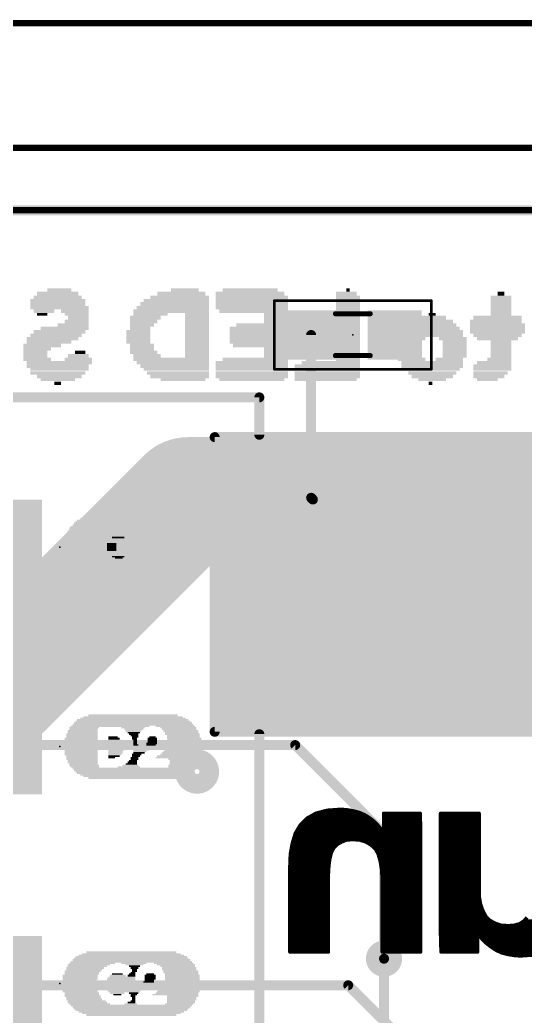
# Model space of a CAD drawing. Extents: x -23 to 84, y -8 to 75.
# Drawn here: x 14.17 to 24.46, y 52.17 to 72.45 of the extents above; entities that cross this region are included whole.
import ezdxf

# ---------------------------------------------------------------- set-up
doc = ezdxf.new("R2010")
doc.units = 0
for name, color, linetype in [('1', 12, 'CONTINUOUS'), ('16', 132, 'CONTINUOUS'), ('17', 110, 'CONTINUOUS'), ('18', 110, 'CONTINUOUS'), ('20', 53, 'CONTINUOUS'), ('21', 253, 'CONTINUOUS'), ('22', 253, 'CONTINUOUS'), ('23', 53, 'CONTINUOUS'), ('39', 12, 'CONTINUOUS'), ('47', 253, 'CONTINUOUS'), ('51', 253, 'CONTINUOUS')]:
    doc.layers.add(name, color=color, linetype=linetype)

# ---------------------------------------------------------------- blocks, each defined once
blk = doc.blocks.new('RECT')
blk.add_solid([(-0.5, -0.5), (0.5, -0.5), (-0.5, 0.5), (0.5, 0.5)])
blk = doc.blocks.new('ROUNDP')
at = {"const_width": 0.5}
blk.add_lwpolyline([(0, -0.25, 1), (0, 0.25, 1), (0, -0.25)], format="xyb", dxfattribs=at)
blk = doc.blocks.new('ROUNDV')
at = {"const_width": 0.5}
blk.add_lwpolyline([(0, -0.25, 1), (0, 0.25, 1), (0, -0.25)], format="xyb", dxfattribs=at)

msp = doc.modelspace()

# ---------------------------------------------------------------- linework, layer by layer
at = {"layer": '1', "const_width": 0.2032}
for points in [[(0, 68.58), (25.146, 68.58)], [(20.105, 66.04), (20.105, 62.725)], [(20.105, 62.725), (20.14, 62.69)], [(12.87, 57.69), (19.78, 57.69)], [(19.78, 57.69), (21.59, 55.88)], [(21.59, 55.88), (21.59, 53.34)], [(20.86, 52.8), (12.87, 52.8)], [(22.24, 51.42), (20.86, 52.8)]]:
    msp.add_lwpolyline(points, dxfattribs=at)
at = {"layer": '1', "const_width": 0.1016}
for points in [[(20.1558, 66.04, 1), (20.0542, 66.04)], [(20.1409, 62.7609, 1), (20.0691, 62.6891)], [(20.0542, 62.725, 1), (20.1558, 62.725)], [(20.1041, 62.6541, 1), (20.1759, 62.7259)], [(19.8159, 57.7259, 1), (19.7441, 57.6541)], [(19.78, 57.6392, 1), (19.78, 57.7408)], [(21.6408, 55.88, 1), (21.5392, 55.88)], [(21.5541, 55.8441, 1), (21.6259, 55.9159)], [(21.5392, 53.34, 1), (21.6408, 53.34)], [(20.8959, 52.8359, 1), (20.8241, 52.7641)], [(20.86, 52.7492, 1), (20.86, 52.8508)]]:
    msp.add_lwpolyline(points, format="xyb", dxfattribs=at)
at = {"layer": '16'}
for points, const_width in [([(0, 68.58), (25.146, 68.58)], 0.2032), ([(8.89, 53.98), (17.6, 62.69)], 2.54), ([(17.6, 62.69), (20.14, 62.69)], 2.54), ([(21.59, 53.34), (21.59, 50.8)], 0.2032)]:
    msp.add_lwpolyline(points, dxfattribs=dict(at, const_width=const_width))
for points, const_width in [([(17.6, 63.325, 1), (17.6, 62.055)], 1.27), ([(18.049, 62.241, 1), (17.151, 63.139)], 1.27), ([(20.14, 62.055, 1), (20.14, 63.325)], 1.27), ([(21.6408, 53.34, 1), (21.5392, 53.34)], 0.1016)]:
    msp.add_lwpolyline(points, format="xyb", dxfattribs=dict(at, const_width=const_width))
at = {"layer": '20', "const_width": 0.2032}
msp.add_lwpolyline([(60.96, 68.58), (0, 68.58)], dxfattribs=at)
at = {"layer": '21', "const_width": 0.2032}
for points in [[(0, 64.77), (19.05, 64.77)], [(19.05, 64.77), (19.05, 64.008)], [(18.14, 63.96), (18.14, 57.96)], [(37.74, 63.96), (18.14, 63.96)], [(18.14, 57.96), (37.74, 57.96)], [(19.05, 48.006), (19.05, 57.912)]]:
    msp.add_lwpolyline(points, dxfattribs=at)
at = {"layer": '21'}
for points, const_width in [([(19.1008, 64.77, 1), (18.9992, 64.77)], 0.1016), ([(19.05, 64.7192, 1), (19.05, 64.8208)], 0.1016), ([(18.1908, 63.96, 1), (18.0892, 63.96)], 0.1016), ([(18.14, 64.0108, 1), (18.14, 63.9092)], 0.1016), ([(18.9992, 64.008, 1), (19.1008, 64.008)], 0.1016), ([(18.14, 58.0108, 1), (18.14, 57.9092)], 0.1016), ([(18.0892, 57.96, 1), (18.1908, 57.96)], 0.1016), ([(19.1008, 57.912, 1), (18.9992, 57.912)], 0.1016), ([(17.78, 56.95, 1), (17.78, 57.35, 1), (17.78, 56.95)], 0.5)]:
    msp.add_lwpolyline(points, format="xyb", dxfattribs=dict(at, const_width=const_width))
at = {"layer": '22', "const_width": 0.0762}
for points in [[(20.434, 56.359), (20.204, 56.299)], [(20.714, 56.379), (20.434, 56.359)], [(20.834, 56.369), (20.714, 56.379)], [(20.954, 56.349), (20.834, 56.369)], [(20.024, 56.199), (19.884, 56.059)], [(19.9844, 56.1594), (21.3535, 56.1594)], [(20.204, 56.299), (20.024, 56.199)], [(20.0899, 56.2356), (21.2465, 56.2356)], [(20.2531, 56.3118), (21.0913, 56.3118)], [(21.074, 56.319), (20.954, 56.349)], [(21.194, 56.269), (21.074, 56.319)], [(21.304, 56.199), (21.194, 56.269)], [(21.404, 56.119), (21.304, 56.199)], [(22.324, 56.299), (21.584, 56.299)], [(21.584, 56.299), (21.584, 55.909)], [(21.584, 56.2356), (22.3258, 56.2356)], [(21.584, 56.1594), (22.328, 56.1594)], [(22.334, 55.949), (22.324, 56.299)], [(23.524, 56.299), (22.744, 56.299)], [(22.744, 56.299), (22.744, 53.829)], [(22.744, 56.2356), (23.524, 56.2356)], [(22.744, 56.1594), (23.524, 56.1594)], [(23.524, 54.619), (23.524, 56.299)], [(19.884, 56.059), (19.784, 55.889)], [(19.8534, 56.007), (21.5027, 56.007)], [(19.9082, 56.0832), (21.4362, 56.0832)], [(21.494, 56.019), (21.404, 56.119)], [(21.574, 55.909), (21.494, 56.019)], [(21.584, 56.0832), (22.3302, 56.0832)], [(21.584, 56.007), (22.3323, 56.007)], [(22.334, 53.479), (22.334, 55.949)], [(22.744, 56.0832), (23.524, 56.0832)], [(22.744, 56.007), (23.524, 56.007)], [(19.784, 55.889), (19.724, 55.689)], [(19.7508, 55.7784), (22.334, 55.7784)], [(19.7737, 55.8546), (22.334, 55.8546)], [(19.8086, 55.9308), (21.5581, 55.9308)], [(20.724, 55.719), (20.824, 55.759)], [(20.824, 55.759), (20.954, 55.769)], [(20.954, 55.769), (21.094, 55.759)], [(21.094, 55.759), (21.224, 55.719)], [(21.584, 55.909), (21.574, 55.909)], [(21.584, 55.9308), (22.334, 55.9308)], [(22.744, 55.9308), (23.524, 55.9308)], [(22.744, 55.8546), (23.524, 55.8546)], [(22.744, 55.7784), (23.524, 55.7784)], [(19.724, 55.689), (19.684, 55.469)], [(19.6987, 55.5498), (20.5394, 55.5498)], [(19.7125, 55.626), (20.591, 55.626)], [(19.728, 55.7022), (20.6938, 55.7022)], [(20.514, 55.499), (20.564, 55.599)], [(20.564, 55.599), (20.634, 55.669)], [(20.634, 55.669), (20.724, 55.719)], [(21.224, 55.719), (21.324, 55.659)], [(21.252, 55.7022), (22.334, 55.7022)], [(21.324, 55.659), (21.414, 55.579)], [(21.3611, 55.626), (22.334, 55.626)], [(21.414, 55.579), (21.474, 55.469)], [(21.4299, 55.5498), (22.334, 55.5498)], [(22.744, 55.7022), (23.524, 55.7022)], [(22.744, 55.626), (23.524, 55.626)], [(22.744, 55.5498), (23.524, 55.5498)], [(19.684, 55.469), (19.674, 55.219)], [(19.6811, 55.3974), (20.4886, 55.3974)], [(19.6848, 55.4736), (20.5077, 55.4736)], [(20.464, 55.239), (20.484, 55.379)], [(20.484, 55.379), (20.514, 55.499)], [(21.4715, 55.4736), (22.334, 55.4736)], [(21.474, 55.469), (21.514, 55.329)], [(21.4945, 55.3974), (22.334, 55.3974)], [(22.744, 55.4736), (23.524, 55.4736)], [(22.744, 55.3974), (23.524, 55.3974)], [(19.674, 55.219), (19.674, 53.479)], [(19.674, 55.1688), (20.4599, 55.1688)], [(19.675, 55.245), (20.4649, 55.245)], [(19.6781, 55.3212), (20.4757, 55.3212)], [(20.454, 55.069), (20.464, 55.239)], [(21.514, 55.329), (21.544, 55.159)], [(21.5154, 55.3212), (22.334, 55.3212)], [(21.5288, 55.245), (22.334, 55.245)], [(21.5423, 55.1688), (22.334, 55.1688)], [(21.544, 55.159), (21.554, 54.959)], [(22.744, 55.3212), (23.524, 55.3212)], [(22.744, 55.245), (23.524, 55.245)], [(22.744, 55.1688), (23.524, 55.1688)], [(19.674, 55.0926), (20.4554, 55.0926)], [(19.674, 55.0164), (20.454, 55.0164)], [(19.674, 54.9402), (20.454, 54.9402)], [(20.454, 53.479), (20.454, 55.069)], [(21.5473, 55.0926), (22.334, 55.0926)], [(21.5511, 55.0164), (22.334, 55.0164)], [(21.554, 54.959), (21.554, 53.479)], [(21.554, 54.9402), (22.334, 54.9402)], [(22.744, 55.0926), (23.524, 55.0926)], [(22.744, 55.0164), (23.524, 55.0164)], [(22.744, 54.9402), (23.524, 54.9402)], [(19.674, 54.864), (20.454, 54.864)], [(19.674, 54.7878), (20.454, 54.7878)], [(21.554, 54.864), (22.334, 54.864)], [(21.554, 54.7878), (22.334, 54.7878)], [(22.744, 54.864), (23.524, 54.864)], [(22.744, 54.7878), (23.524, 54.7878)], [(19.674, 54.7116), (20.454, 54.7116)], [(19.674, 54.6354), (20.454, 54.6354)], [(19.674, 54.5592), (20.454, 54.5592)], [(21.554, 54.7116), (22.334, 54.7116)], [(21.554, 54.6354), (22.334, 54.6354)], [(21.554, 54.5592), (22.334, 54.5592)], [(22.744, 54.7116), (23.524, 54.7116)], [(22.744, 54.6354), (23.524, 54.6354)], [(22.744, 54.5592), (23.5346, 54.5592)], [(23.554, 54.449), (23.524, 54.619)], [(19.674, 54.483), (20.454, 54.483)], [(19.674, 54.4068), (20.454, 54.4068)], [(19.674, 54.3306), (20.454, 54.3306)], [(21.554, 54.483), (22.334, 54.483)], [(21.554, 54.4068), (22.334, 54.4068)], [(21.554, 54.3306), (22.334, 54.3306)], [(22.744, 54.483), (23.548, 54.483)], [(22.744, 54.4068), (23.5691, 54.4068)], [(22.744, 54.3306), (23.5963, 54.3306)], [(23.604, 54.309), (23.554, 54.449)], [(19.674, 54.2544), (20.454, 54.2544)], [(19.674, 54.1782), (20.454, 54.1782)], [(21.554, 54.2544), (22.334, 54.2544)], [(21.554, 54.1782), (22.334, 54.1782)], [(22.744, 54.2544), (23.6338, 54.2544)], [(22.744, 54.1782), (23.6848, 54.1782)], [(23.664, 54.199), (23.604, 54.309)], [(23.744, 54.119), (23.664, 54.199)], [(23.854, 54.059), (23.744, 54.119)], [(24.504, 54.179), (24.444, 54.109)], [(19.674, 54.102), (20.454, 54.102)], [(19.674, 54.0258), (20.454, 54.0258)], [(19.674, 53.9496), (20.454, 53.9496)], [(21.554, 54.102), (22.334, 54.102)], [(21.554, 54.0258), (22.334, 54.0258)], [(21.554, 53.9496), (22.334, 53.9496)], [(22.744, 54.102), (23.7752, 54.102)], [(22.744, 54.0258), (23.9536, 54.0258)], [(22.744, 53.9496), (25.3052, 53.9496)], [(23.974, 54.019), (23.854, 54.059)], [(24.124, 54.009), (23.974, 54.019)], [(24.244, 54.019), (24.124, 54.009)], [(24.354, 54.049), (24.244, 54.019)], [(24.2689, 54.0258), (25.3319, 54.0258)], [(24.444, 54.109), (24.354, 54.049)], [(24.4335, 54.102), (25.3558, 54.102)], [(19.674, 53.8734), (20.454, 53.8734)], [(19.674, 53.7972), (20.454, 53.7972)], [(19.674, 53.721), (20.454, 53.721)], [(21.554, 53.8734), (22.334, 53.8734)], [(21.554, 53.7972), (22.334, 53.7972)], [(21.554, 53.721), (22.334, 53.721)], [(22.744, 53.8734), (25.2757, 53.8734)], [(22.744, 53.829), (22.754, 53.479)], [(22.7449, 53.7972), (23.494, 53.7972)], [(22.7471, 53.721), (23.494, 53.721)], [(23.494, 53.479), (23.494, 53.869)], [(23.494, 53.869), (23.574, 53.759)], [(23.5462, 53.7972), (25.2354, 53.7972)], [(23.574, 53.759), (23.674, 53.659)], [(23.612, 53.721), (25.1951, 53.721)], [(19.674, 53.6448), (20.454, 53.6448)], [(19.674, 53.5686), (20.454, 53.5686)], [(21.554, 53.6448), (22.334, 53.6448)], [(21.554, 53.5686), (22.334, 53.5686)], [(22.7493, 53.6448), (23.494, 53.6448)], [(22.7514, 53.5686), (23.494, 53.5686)], [(23.674, 53.659), (23.774, 53.579)], [(23.6918, 53.6448), (25.1198, 53.6448)], [(23.774, 53.579), (23.884, 53.509)], [(23.7903, 53.5686), (25.0353, 53.5686)], [(19.674, 53.4924), (20.454, 53.4924)], [(19.674, 53.479), (20.454, 53.479)], [(21.554, 53.4924), (22.334, 53.4924)], [(21.554, 53.479), (22.334, 53.479)], [(22.7536, 53.4924), (23.494, 53.4924)], [(22.754, 53.479), (23.494, 53.479)], [(23.884, 53.509), (23.994, 53.459)], [(23.9205, 53.4924), (24.8981, 53.4924)], [(23.994, 53.459), (24.114, 53.429)], [(24.114, 53.429), (24.244, 53.409)], [(24.1972, 53.4162), (24.6048, 53.4162)], [(24.244, 53.409), (24.364, 53.399)], [(24.364, 53.399), (24.644, 53.419)]]:
    msp.add_lwpolyline(points, dxfattribs=at)
at = {"layer": '22', "const_width": 0.0381}
for points in [[(20.4326, 56.378, 1), (20.4354, 56.34)], [(20.4388, 56.3406, 1), (20.4292, 56.3774)], [(20.7156, 56.398, 1), (20.7124, 56.36)], [(20.7154, 56.36, 1), (20.7126, 56.398)], [(20.8371, 56.3878, 1), (20.8309, 56.3502)], [(20.8324, 56.35, 1), (20.8356, 56.388)], [(19.9844, 56.1785, 1), (19.9844, 56.1404)], [(20.0147, 56.2157, 1), (20.0333, 56.1823)], [(20.0375, 56.1855, 1), (20.0105, 56.2125)], [(20.0899, 56.2547, 1), (20.0899, 56.2166)], [(20.1992, 56.3174, 1), (20.2088, 56.2806)], [(20.2133, 56.2823, 1), (20.1947, 56.3157)], [(20.2531, 56.3309, 1), (20.2531, 56.2928)], [(20.9586, 56.3675, 1), (20.9494, 56.3305)], [(20.9509, 56.3302, 1), (20.9571, 56.3678)], [(21.0813, 56.3366, 1), (21.0667, 56.3014)], [(21.0694, 56.3005, 1), (21.0786, 56.3375)], [(21.0913, 56.2928, 1), (21.0913, 56.3309)], [(21.2042, 56.2851, 1), (21.1838, 56.2529)], [(21.1867, 56.2514, 1), (21.2013, 56.2866)], [(21.2465, 56.2166, 1), (21.2465, 56.2547)], [(21.3159, 56.2139, 1), (21.2921, 56.1841)], [(21.2938, 56.1829, 1), (21.3142, 56.2151)], [(21.3535, 56.1404, 1), (21.3535, 56.1785)], [(21.603, 56.299, 1), (21.5649, 56.299)], [(21.584, 56.318, 1), (21.584, 56.2799)], [(21.584, 56.2547, 1), (21.584, 56.2166)], [(21.584, 56.1785, 1), (21.584, 56.1404)], [(22.343, 56.2995, 1), (22.305, 56.2985)], [(22.324, 56.2799, 1), (22.324, 56.318)], [(22.3258, 56.2166, 1), (22.3258, 56.2547)], [(22.328, 56.1404, 1), (22.328, 56.1785)], [(22.763, 56.299, 1), (22.7249, 56.299)], [(22.744, 56.318, 1), (22.744, 56.2799)], [(22.744, 56.2547, 1), (22.744, 56.2166)], [(22.744, 56.1785, 1), (22.744, 56.1404)], [(23.5431, 56.299, 1), (23.505, 56.299)], [(23.524, 56.2799, 1), (23.524, 56.318)], [(23.524, 56.2166, 1), (23.524, 56.2547)], [(23.524, 56.1404, 1), (23.524, 56.1785)], [(19.8534, 56.0261, 1), (19.8534, 55.988)], [(19.8705, 56.0725, 1), (19.8975, 56.0455)], [(19.9004, 56.0493, 1), (19.8676, 56.0687)], [(19.9082, 56.1023, 1), (19.9082, 56.0642)], [(21.4182, 56.1317, 1), (21.3898, 56.1063)], [(21.3921, 56.1041, 1), (21.4159, 56.1339)], [(21.4362, 56.0642, 1), (21.4362, 56.1023)], [(21.5094, 56.0302, 1), (21.4786, 56.0078)], [(21.4798, 56.0063, 1), (21.5082, 56.0317)], [(21.5027, 55.988, 1), (21.5027, 56.0261)], [(21.584, 56.1023, 1), (21.584, 56.0642)], [(21.584, 56.0261, 1), (21.584, 55.988)], [(22.353, 55.949, 1), (22.3149, 55.949)], [(22.3302, 56.0642, 1), (22.3302, 56.1023)], [(22.3323, 55.988, 1), (22.3323, 56.0261)], [(22.744, 56.1023, 1), (22.744, 56.0642)], [(22.744, 56.0261, 1), (22.744, 55.988)], [(23.524, 56.0642, 1), (23.524, 56.1023)], [(23.524, 55.988, 1), (23.524, 56.0261)], [(19.7508, 55.7975, 1), (19.7508, 55.7594)], [(19.7737, 55.8737, 1), (19.7737, 55.8356)], [(19.7676, 55.8987, 1), (19.8004, 55.8793)], [(19.8022, 55.8835, 1), (19.7658, 55.8945)], [(19.8086, 55.9499, 1), (19.8086, 55.9118)], [(20.8225, 55.778, 1), (20.8255, 55.74)], [(20.8311, 55.7413, 1), (20.8169, 55.7767)], [(20.9554, 55.788, 1), (20.9526, 55.75)], [(20.9555, 55.75, 1), (20.9525, 55.788)], [(21.0996, 55.7772, 1), (21.0884, 55.7408)], [(21.0926, 55.74, 1), (21.0954, 55.778)], [(21.574, 55.9281, 1), (21.574, 55.89)], [(21.5581, 55.9118, 1), (21.5581, 55.9499)], [(21.5586, 55.8978, 1), (21.5894, 55.9202)], [(21.584, 55.9499, 1), (21.584, 55.9118)], [(21.5649, 55.909, 1), (21.603, 55.909)], [(21.584, 55.89, 1), (21.584, 55.9281)], [(22.315, 55.9485, 1), (22.353, 55.9495)], [(22.334, 55.9118, 1), (22.334, 55.9499)], [(22.334, 55.8356, 1), (22.334, 55.8737)], [(22.334, 55.7594, 1), (22.334, 55.7975)], [(22.744, 55.9499, 1), (22.744, 55.9118)], [(22.744, 55.8737, 1), (22.744, 55.8356)], [(22.744, 55.7975, 1), (22.744, 55.7594)], [(23.524, 55.9118, 1), (23.524, 55.9499)], [(23.524, 55.8356, 1), (23.524, 55.8737)], [(23.524, 55.7594, 1), (23.524, 55.7975)], [(19.6987, 55.5689, 1), (19.6987, 55.5308)], [(19.7125, 55.6451, 1), (19.7125, 55.607)], [(19.7058, 55.6945, 1), (19.7422, 55.6835)], [(19.7427, 55.6856, 1), (19.7053, 55.6924)], [(19.728, 55.7213, 1), (19.728, 55.6832)], [(20.5394, 55.5308, 1), (20.5394, 55.5689)], [(20.5505, 55.6125, 1), (20.5775, 55.5855)], [(20.581, 55.5905, 1), (20.547, 55.6075)], [(20.591, 55.607, 1), (20.591, 55.6451)], [(20.6247, 55.6857, 1), (20.6433, 55.6523)], [(20.6475, 55.6555, 1), (20.6205, 55.6825)], [(20.6938, 55.6832, 1), (20.6938, 55.7213)], [(20.7169, 55.7367, 1), (20.7311, 55.7013)], [(20.7333, 55.7023, 1), (20.7147, 55.7357)], [(21.2338, 55.7353, 1), (21.2142, 55.7027)], [(21.2184, 55.7008, 1), (21.2296, 55.7372)], [(21.252, 55.7213, 1), (21.252, 55.6832)], [(21.3367, 55.6732, 1), (21.3113, 55.6448)], [(21.3142, 55.6427, 1), (21.3338, 55.6753)], [(21.3611, 55.6451, 1), (21.3611, 55.607)], [(21.4307, 55.5881, 1), (21.3973, 55.5699)], [(21.4013, 55.5648, 1), (21.4267, 55.5932)], [(21.4299, 55.5689, 1), (21.4299, 55.5308)], [(22.334, 55.6832, 1), (22.334, 55.7213)], [(22.334, 55.607, 1), (22.334, 55.6451)], [(22.334, 55.5308, 1), (22.334, 55.5689)], [(22.744, 55.7213, 1), (22.744, 55.6832)], [(22.744, 55.6451, 1), (22.744, 55.607)], [(22.744, 55.5689, 1), (22.744, 55.5308)], [(23.524, 55.6832, 1), (23.524, 55.7213)], [(23.524, 55.607, 1), (23.524, 55.6451)], [(23.524, 55.5308, 1), (23.524, 55.5689)], [(19.6811, 55.4165, 1), (19.6811, 55.3784)], [(19.703, 55.4682, 1), (19.665, 55.4698)], [(19.6653, 55.4724, 1), (19.7027, 55.4656)], [(19.6848, 55.4927, 1), (19.6848, 55.4546)], [(20.4655, 55.3836, 1), (20.5025, 55.3744)], [(20.5029, 55.3763, 1), (20.4651, 55.3817)], [(20.4886, 55.3784, 1), (20.4886, 55.4165)], [(20.497, 55.5075, 1), (20.531, 55.4905)], [(20.5325, 55.4944, 1), (20.4955, 55.5036)], [(20.5077, 55.4546, 1), (20.5077, 55.4927)], [(21.4715, 55.4927, 1), (21.4715, 55.4546)], [(21.4923, 55.4742, 1), (21.4557, 55.4638)], [(21.4573, 55.4599, 1), (21.4907, 55.4781)], [(21.4945, 55.4165, 1), (21.4945, 55.3784)], [(22.334, 55.4546, 1), (22.334, 55.4927)], [(22.334, 55.3784, 1), (22.334, 55.4165)], [(22.744, 55.4927, 1), (22.744, 55.4546)], [(22.744, 55.4165, 1), (22.744, 55.3784)], [(23.524, 55.4546, 1), (23.524, 55.4927)], [(23.524, 55.3784, 1), (23.524, 55.4165)], [(19.693, 55.219, 1), (19.6549, 55.219)], [(19.655, 55.2198, 1), (19.693, 55.2182)], [(19.674, 55.1879, 1), (19.674, 55.1498)], [(19.675, 55.2641, 1), (19.675, 55.226)], [(19.6781, 55.3403, 1), (19.6781, 55.3022)], [(20.483, 55.2379, 1), (20.445, 55.2401)], [(20.4451, 55.2417, 1), (20.4829, 55.2363)], [(20.4599, 55.1498, 1), (20.4599, 55.1879)], [(20.4649, 55.226, 1), (20.4649, 55.2641)], [(20.4757, 55.3022, 1), (20.4757, 55.3403)], [(21.5328, 55.3323, 1), (21.4952, 55.3257)], [(21.4957, 55.3238, 1), (21.5323, 55.3342)], [(21.5154, 55.3403, 1), (21.5154, 55.3022)], [(21.5288, 55.2641, 1), (21.5288, 55.226)], [(21.5423, 55.1879, 1), (21.5423, 55.1498)], [(21.563, 55.16, 1), (21.525, 55.158)], [(21.5252, 55.1557, 1), (21.5628, 55.1623)], [(22.334, 55.3022, 1), (22.334, 55.3403)], [(22.334, 55.226, 1), (22.334, 55.2641)], [(22.334, 55.1498, 1), (22.334, 55.1879)], [(22.744, 55.3403, 1), (22.744, 55.3022)], [(22.744, 55.2641, 1), (22.744, 55.226)], [(22.744, 55.1879, 1), (22.744, 55.1498)], [(23.524, 55.3022, 1), (23.524, 55.3403)], [(23.524, 55.226, 1), (23.524, 55.2641)], [(23.524, 55.1498, 1), (23.524, 55.1879)], [(19.674, 55.1117, 1), (19.674, 55.0736)], [(19.674, 55.0355, 1), (19.674, 54.9974)], [(19.674, 54.9593, 1), (19.674, 54.9212)], [(20.4731, 55.069, 1), (20.435, 55.069)], [(20.435, 55.0701, 1), (20.473, 55.0679)], [(20.454, 54.9974, 1), (20.454, 55.0355)], [(20.454, 54.9212, 1), (20.454, 54.9593)], [(20.4554, 55.0736, 1), (20.4554, 55.1117)], [(21.5473, 55.1117, 1), (21.5473, 55.0736)], [(21.5511, 55.0355, 1), (21.5511, 54.9974)], [(21.554, 54.9593, 1), (21.554, 54.9212)], [(21.5731, 54.959, 1), (21.535, 54.959)], [(21.535, 54.958, 1), (21.573, 54.96)], [(22.334, 55.0736, 1), (22.334, 55.1117)], [(22.334, 54.9974, 1), (22.334, 55.0355)], [(22.334, 54.9212, 1), (22.334, 54.9593)], [(22.744, 55.1117, 1), (22.744, 55.0736)], [(22.744, 55.0355, 1), (22.744, 54.9974)], [(22.744, 54.9593, 1), (22.744, 54.9212)], [(23.524, 55.0736, 1), (23.524, 55.1117)], [(23.524, 54.9974, 1), (23.524, 55.0355)], [(23.524, 54.9212, 1), (23.524, 54.9593)], [(19.674, 54.8831, 1), (19.674, 54.845)], [(19.674, 54.8069, 1), (19.674, 54.7688)], [(20.454, 54.845, 1), (20.454, 54.8831)], [(20.454, 54.7688, 1), (20.454, 54.8069)], [(21.554, 54.8831, 1), (21.554, 54.845)], [(21.554, 54.8069, 1), (21.554, 54.7688)], [(22.334, 54.845, 1), (22.334, 54.8831)], [(22.334, 54.7688, 1), (22.334, 54.8069)], [(22.744, 54.8831, 1), (22.744, 54.845)], [(22.744, 54.8069, 1), (22.744, 54.7688)], [(23.524, 54.845, 1), (23.524, 54.8831)], [(23.524, 54.7688, 1), (23.524, 54.8069)], [(19.674, 54.7307, 1), (19.674, 54.6926)], [(19.674, 54.6545, 1), (19.674, 54.6164)], [(19.674, 54.5783, 1), (19.674, 54.5402)], [(20.454, 54.6926, 1), (20.454, 54.7307)], [(20.454, 54.6164, 1), (20.454, 54.6545)], [(20.454, 54.5402, 1), (20.454, 54.5783)], [(21.554, 54.7307, 1), (21.554, 54.6926)], [(21.554, 54.6545, 1), (21.554, 54.6164)], [(21.554, 54.5783, 1), (21.554, 54.5402)], [(22.334, 54.6926, 1), (22.334, 54.7307)], [(22.334, 54.6164, 1), (22.334, 54.6545)], [(22.334, 54.5402, 1), (22.334, 54.5783)], [(22.744, 54.7307, 1), (22.744, 54.6926)], [(22.744, 54.6545, 1), (22.744, 54.6164)], [(22.744, 54.5783, 1), (22.744, 54.5402)], [(23.5428, 54.6223, 1), (23.5052, 54.6157)], [(23.505, 54.619, 1), (23.5431, 54.619)], [(23.524, 54.6926, 1), (23.524, 54.7307)], [(23.524, 54.6164, 1), (23.524, 54.6545)], [(23.5346, 54.5402, 1), (23.5346, 54.5783)], [(19.674, 54.5021, 1), (19.674, 54.464)], [(19.674, 54.4259, 1), (19.674, 54.3878)], [(19.674, 54.3497, 1), (19.674, 54.3116)], [(20.454, 54.464, 1), (20.454, 54.5021)], [(20.454, 54.3878, 1), (20.454, 54.4259)], [(20.454, 54.3116, 1), (20.454, 54.3497)], [(21.554, 54.5021, 1), (21.554, 54.464)], [(21.554, 54.4259, 1), (21.554, 54.3878)], [(21.554, 54.3497, 1), (21.554, 54.3116)], [(22.334, 54.464, 1), (22.334, 54.5021)], [(22.334, 54.3878, 1), (22.334, 54.4259)], [(22.334, 54.3116, 1), (22.334, 54.3497)], [(22.744, 54.5021, 1), (22.744, 54.464)], [(22.744, 54.4259, 1), (22.744, 54.3878)], [(22.744, 54.3497, 1), (22.744, 54.3116)], [(23.5719, 54.4554, 1), (23.5361, 54.4426)], [(23.5352, 54.4457, 1), (23.5728, 54.4523)], [(23.548, 54.464, 1), (23.548, 54.5021)], [(23.5691, 54.3878, 1), (23.5691, 54.4259)], [(23.5963, 54.3116, 1), (23.5963, 54.3497)], [(19.674, 54.2735, 1), (19.674, 54.2354)], [(19.674, 54.1973, 1), (19.674, 54.1592)], [(20.454, 54.2354, 1), (20.454, 54.2735)], [(20.454, 54.1592, 1), (20.454, 54.1973)], [(21.554, 54.2735, 1), (21.554, 54.2354)], [(21.554, 54.1973, 1), (21.554, 54.1592)], [(22.334, 54.2354, 1), (22.334, 54.2735)], [(22.334, 54.1592, 1), (22.334, 54.1973)], [(22.744, 54.2735, 1), (22.744, 54.2354)], [(22.744, 54.1973, 1), (22.744, 54.1592)], [(23.6207, 54.3181, 1), (23.5873, 54.2999)], [(23.5861, 54.3026, 1), (23.6219, 54.3154)], [(23.6338, 54.2354, 1), (23.6338, 54.2735)], [(23.6775, 54.2125, 1), (23.6505, 54.1855)], [(23.6473, 54.1899, 1), (23.6807, 54.2081)], [(23.6848, 54.1592, 1), (23.6848, 54.1973)], [(23.7531, 54.1357, 1), (23.7349, 54.1023)], [(19.674, 54.1211, 1), (19.674, 54.083)], [(19.674, 54.0449, 1), (19.674, 54.0068)], [(19.674, 53.9687, 1), (19.674, 53.9306)], [(20.454, 54.083, 1), (20.454, 54.1211)], [(20.454, 54.0068, 1), (20.454, 54.0449)], [(20.454, 53.9306, 1), (20.454, 53.9687)], [(21.554, 54.1211, 1), (21.554, 54.083)], [(21.554, 54.0449, 1), (21.554, 54.0068)], [(21.554, 53.9687, 1), (21.554, 53.9306)], [(22.334, 54.083, 1), (22.334, 54.1211)], [(22.334, 54.0068, 1), (22.334, 54.0449)], [(22.334, 53.9306, 1), (22.334, 53.9687)], [(22.744, 54.1211, 1), (22.744, 54.083)], [(22.744, 54.0449, 1), (22.744, 54.0068)], [(22.744, 53.9687, 1), (22.744, 53.9306)], [(23.7305, 54.1055, 1), (23.7575, 54.1325)], [(23.7752, 54.083, 1), (23.7752, 54.1211)], [(23.86, 54.0771, 1), (23.848, 54.0409)], [(23.8449, 54.0423, 1), (23.8631, 54.0757)], [(23.9536, 54.0068, 1), (23.9536, 54.0449)], [(23.9753, 54.038, 1), (23.9727, 54)], [(23.968, 54.0009, 1), (23.98, 54.0371)], [(24.1224, 54.028, 1), (24.1256, 53.99)], [(24.1227, 53.99, 1), (24.1253, 54.028)], [(24.239, 54.0374, 1), (24.249, 54.0006)], [(24.2456, 54, 1), (24.2424, 54.038)], [(24.2689, 54.0449, 1), (24.2689, 54.0068)], [(24.3434, 54.0649, 1), (24.3646, 54.0331)], [(24.359, 54.0306, 1), (24.349, 54.0674)], [(24.4335, 54.1211, 1), (24.4335, 54.083)], [(24.4295, 54.1214, 1), (24.4585, 54.0966)], [(24.4546, 54.0931, 1), (24.4334, 54.1249)], [(19.674, 53.8925, 1), (19.674, 53.8544)], [(19.674, 53.8163, 1), (19.674, 53.7782)], [(19.674, 53.7401, 1), (19.674, 53.702)], [(20.454, 53.8544, 1), (20.454, 53.8925)], [(20.454, 53.7782, 1), (20.454, 53.8163)], [(20.454, 53.702, 1), (20.454, 53.7401)], [(21.554, 53.8925, 1), (21.554, 53.8544)], [(21.554, 53.8163, 1), (21.554, 53.7782)], [(21.554, 53.7401, 1), (21.554, 53.702)], [(22.334, 53.8544, 1), (22.334, 53.8925)], [(22.334, 53.7782, 1), (22.334, 53.8163)], [(22.334, 53.702, 1), (22.334, 53.7401)], [(22.744, 53.8925, 1), (22.744, 53.8544)], [(22.763, 53.8295, 1), (22.725, 53.8285)], [(22.7249, 53.829, 1), (22.763, 53.829)], [(22.7449, 53.8163, 1), (22.7449, 53.7782)], [(22.7471, 53.7401, 1), (22.7471, 53.702)], [(23.513, 53.869, 1), (23.4749, 53.869)], [(23.5094, 53.8802, 1), (23.4786, 53.8578)], [(23.494, 53.7782, 1), (23.494, 53.8163)], [(23.494, 53.702, 1), (23.494, 53.7401)], [(23.5462, 53.8163, 1), (23.5462, 53.7782)], [(23.5875, 53.7725, 1), (23.5605, 53.7455)], [(23.5586, 53.7478, 1), (23.5894, 53.7702)], [(23.612, 53.7401, 1), (23.612, 53.702)], [(19.674, 53.6639, 1), (19.674, 53.6258)], [(19.674, 53.5877, 1), (19.674, 53.5496)], [(20.454, 53.6258, 1), (20.454, 53.6639)], [(20.454, 53.5496, 1), (20.454, 53.5877)], [(21.554, 53.6639, 1), (21.554, 53.6258)], [(21.554, 53.5877, 1), (21.554, 53.5496)], [(22.334, 53.6258, 1), (22.334, 53.6639)], [(22.334, 53.5496, 1), (22.334, 53.5877)], [(22.7493, 53.6639, 1), (22.7493, 53.6258)], [(22.7514, 53.5877, 1), (22.7514, 53.5496)], [(23.494, 53.6258, 1), (23.494, 53.6639)], [(23.494, 53.5496, 1), (23.494, 53.5877)], [(23.6859, 53.6739, 1), (23.6621, 53.6441)], [(23.6605, 53.6455, 1), (23.6875, 53.6725)], [(23.6918, 53.6639, 1), (23.6918, 53.6258)], [(23.7842, 53.5951, 1), (23.7638, 53.5629)], [(23.7621, 53.5641, 1), (23.7859, 53.5939)], [(23.7903, 53.5877, 1), (23.7903, 53.5496)], [(19.674, 53.5115, 1), (19.674, 53.4734)], [(19.674, 53.498, 1), (19.674, 53.4599)], [(19.6549, 53.479, 1), (19.693, 53.479)], [(20.435, 53.479, 1), (20.4731, 53.479)], [(20.454, 53.4734, 1), (20.454, 53.5115)], [(20.454, 53.4599, 1), (20.454, 53.498)], [(21.554, 53.5115, 1), (21.554, 53.4734)], [(21.554, 53.498, 1), (21.554, 53.4599)], [(21.535, 53.479, 1), (21.5731, 53.479)], [(22.3149, 53.479, 1), (22.353, 53.479)], [(22.334, 53.4734, 1), (22.334, 53.5115)], [(22.334, 53.4599, 1), (22.334, 53.498)], [(22.7536, 53.5115, 1), (22.7536, 53.4734)], [(22.754, 53.498, 1), (22.754, 53.4599)], [(22.735, 53.4785, 1), (22.773, 53.4795)], [(23.4749, 53.479, 1), (23.513, 53.479)], [(23.494, 53.4734, 1), (23.494, 53.5115)], [(23.494, 53.4599, 1), (23.494, 53.498)], [(23.8919, 53.5263, 1), (23.8761, 53.4917)], [(23.8738, 53.4929, 1), (23.8942, 53.5251)], [(23.9205, 53.5115, 1), (23.9205, 53.4734)], [(23.9986, 53.4775, 1), (23.9894, 53.4405)], [(23.9861, 53.4417, 1), (24.0019, 53.4763)], [(24.1169, 53.4478, 1), (24.1111, 53.4102)], [(24.1094, 53.4105, 1), (24.1186, 53.4475)], [(24.1972, 53.4353, 1), (24.1972, 53.3972)], [(24.2456, 53.428, 1), (24.2424, 53.39)], [(24.2411, 53.3902, 1), (24.2469, 53.4278)], [(24.3626, 53.418, 1), (24.3654, 53.38)], [(24.3624, 53.38, 1), (24.3656, 53.418)]]:
    msp.add_lwpolyline(points, format="xyb", dxfattribs=at)
at = {"layer": '23'}
for p in [(20.955, 66.04), (14.986, 61.722), (14.986, 57.658), (14.986, 52.832)]:
    msp.add_point(p, dxfattribs=at)
at = {"layer": '39', "const_width": 0.0508}
for points in [[(19.355, 66.74), (22.555, 66.74)], [(19.355, 65.34), (19.355, 66.74)], [(22.555, 66.74), (22.555, 65.34)], [(22.555, 65.34), (19.355, 65.34)]]:
    msp.add_lwpolyline(points, dxfattribs=at)
at = {"layer": '39', "const_width": 0.0254}
for points in [[(19.355, 66.7527, 1), (19.355, 66.7273)], [(19.3677, 66.74, 1), (19.3423, 66.74)], [(22.5677, 66.74, 1), (22.5423, 66.74)], [(22.555, 66.7273, 1), (22.555, 66.7527)], [(19.355, 65.3527, 1), (19.355, 65.3273)], [(19.3423, 65.34, 1), (19.3677, 65.34)], [(22.5423, 65.34, 1), (22.5677, 65.34)], [(22.555, 65.3273, 1), (22.555, 65.3527)]]:
    msp.add_lwpolyline(points, format="xyb", dxfattribs=at)
at = {"layer": '47', "const_width": 0.13}
for points in [[(60.895, 72.39), (0.065, 72.39)], [(2.605, 69.85), (58.355, 69.85)], [(60.96, 68.58), (-7.03, 68.58)]]:
    msp.add_lwpolyline(points, dxfattribs=at)
at = {"layer": '51', "const_width": 0.1016}
for points in [[(20.599, 66.472), (21.311, 66.472)], [(20.599, 65.621), (21.311, 65.621)]]:
    msp.add_lwpolyline(points, dxfattribs=at)
at = {"layer": '51', "const_width": 0.0508}
for points in [[(20.599, 66.4974, 1), (20.599, 66.4466)], [(21.311, 66.4466, 1), (21.311, 66.4974)], [(20.599, 65.6464, 1), (20.599, 65.5956)], [(21.311, 65.5956, 1), (21.311, 65.6464)]]:
    msp.add_lwpolyline(points, format="xyb", dxfattribs=at)

# ---------------------------------------------------------------- block references
at = {"layer": '1', "xscale": 1.1}
for p in [(20.105, 66.04), (21.805, 66.04)]:
    msp.add_blockref('RECT', p, dxfattribs=at)
at = {"layer": '1', "xscale": 3.5, "yscale": 2}
for p in [(12.87, 61.69), (12.87, 57.69), (12.87, 52.8)]:
    msp.add_blockref('RECT', p, dxfattribs=at)
at = {"layer": '17', "xscale": 1.5, "yscale": 1.5}
for p in [(20.14, 62.69), (20.14, 62.69), (22.68, 62.69), (22.68, 62.69)]:
    msp.add_blockref('ROUNDP', p, dxfattribs=at)
at = {"layer": '18', "xscale": 0.7366, "yscale": 0.7366}
msp.add_blockref('ROUNDV', (21.59, 53.34), dxfattribs=at)
msp.add_blockref('ROUNDV', (21.59, 53.34), dxfattribs=at)
at = {"layer": '21'}
for p, xscale, yscale in [((16.121, 62.267), 1.57, 0.03), ((16.126, 62.297), 1.44, 0.03), ((16.121, 62.327), 1.31, 0.03), ((16.126, 62.362), 1.12, 0.04), ((15.576, 62.107), 0.8, 0.03), ((15.561, 62.077), 0.77, 0.03), ((15.641, 62.137), 0.87, 0.03), ((16.126, 62.167), 1.76, 0.03), ((16.121, 62.202), 1.69, 0.04), ((16.121, 62.237), 1.63, 0.03), ((16.651, 62.137), 0.77, 0.03), ((16.716, 62.107), 0.7, 0.03), ((16.746, 62.077), 0.64, 0.03), ((15.436, 61.882), 0.7, 0.04), ((15.466, 61.977), 0.7, 0.03), ((15.466, 61.947), 0.7, 0.03), ((15.451, 61.917), 0.67, 0.03), ((15.516, 62.042), 0.74, 0.04), ((15.496, 62.007), 0.7, 0.03), ((16.586, 61.882), 1.16, 0.04), ((16.171, 61.917), 0.25, 0.03), ((16.776, 61.947), 0.7, 0.03), ((16.776, 61.917), 0.7, 0.03), ((16.776, 62.042), 0.64, 0.04), ((16.776, 62.007), 0.64, 0.03), ((16.791, 61.977), 0.67, 0.03), ((15.421, 61.847), 0.67, 0.03), ((15.421, 61.817), 0.67, 0.03), ((15.421, 61.787), 0.67, 0.03), ((15.421, 61.757), 0.67, 0.03), ((15.421, 61.722), 0.67, 0.04), ((15.421, 61.687), 0.67, 0.03), ((15.421, 61.657), 0.67, 0.03), ((16.041, 61.787), 0.19, 0.03), ((16.041, 61.757), 0.19, 0.03), ((16.041, 61.722), 0.19, 0.04), ((16.041, 61.687), 0.19, 0.03), ((16.041, 61.657), 0.19, 0.03), ((16.571, 61.847), 1.19, 0.03), ((16.571, 61.817), 1.19, 0.03), ((16.811, 61.787), 0.71, 0.03), ((16.826, 61.757), 0.68, 0.03), ((16.826, 61.722), 0.68, 0.04), ((16.826, 61.687), 0.68, 0.03), ((16.826, 61.657), 0.68, 0.03), ((15.421, 61.627), 0.67, 0.03), ((15.421, 61.597), 0.67, 0.03), ((15.436, 61.562), 0.7, 0.04), ((15.451, 61.527), 0.67, 0.03), ((15.466, 61.497), 0.7, 0.03), ((15.466, 61.467), 0.7, 0.03), ((16.121, 61.627), 0.29, 0.03), ((16.136, 61.597), 0.32, 0.03), ((16.151, 61.562), 0.29, 0.04), ((16.171, 61.527), 0.25, 0.03), ((16.186, 61.497), 0.16, 0.03), ((16.826, 61.627), 0.68, 0.03), ((16.826, 61.597), 0.68, 0.03), ((16.826, 61.562), 0.68, 0.04), ((16.806, 61.527), 0.64, 0.03), ((16.806, 61.497), 0.64, 0.03), ((16.806, 61.467), 0.64, 0.03), ((15.496, 61.437), 0.7, 0.03), ((15.516, 61.402), 0.74, 0.04), ((15.546, 61.367), 0.74, 0.03), ((15.561, 61.337), 0.77, 0.03), ((15.606, 61.307), 0.8, 0.03), ((16.126, 61.277), 1.76, 0.03), ((16.121, 61.242), 1.69, 0.04), ((16.681, 61.307), 0.71, 0.03), ((16.731, 61.337), 0.67, 0.03), ((16.761, 61.367), 0.61, 0.03), ((16.791, 61.437), 0.61, 0.03), ((16.791, 61.402), 0.61, 0.04), ((16.121, 61.207), 1.63, 0.03), ((16.121, 61.177), 1.57, 0.03), ((16.126, 61.147), 1.44, 0.03), ((16.121, 61.117), 1.31, 0.03), ((16.126, 61.082), 1.12, 0.04), ((16.471, 58.203), 2.27, 0.03), ((16.476, 58.233), 2.14, 0.03), ((16.476, 58.263), 2.02, 0.03), ((16.476, 58.298), 1.82, 0.04), ((15.481, 58.043), 0.61, 0.03), ((15.466, 58.013), 0.58, 0.03), ((16.006, 58.073), 1.6, 0.03), ((16.476, 58.103), 2.46, 0.03), ((16.476, 58.138), 2.4, 0.04), ((16.476, 58.173), 2.34, 0.03), ((16.476, 58.043), 0.48, 0.03), ((16.491, 58.013), 0.39, 0.03), ((17.336, 58.073), 0.8, 0.03), ((17.401, 58.043), 0.73, 0.03), ((17.416, 58.013), 0.7, 0.03), ((15.421, 57.818), 0.67, 0.04), ((15.436, 57.913), 0.64, 0.03), ((15.436, 57.883), 0.64, 0.03), ((15.436, 57.853), 0.64, 0.03), ((15.451, 57.978), 0.61, 0.04), ((15.451, 57.943), 0.61, 0.03), ((16.071, 57.853), 0.19, 0.03), ((16.091, 57.818), 0.23, 0.04), ((16.486, 57.978), 0.32, 0.04), ((16.491, 57.943), 0.25, 0.03), ((16.491, 57.913), 0.19, 0.03), ((16.506, 57.883), 0.16, 0.03), ((16.521, 57.853), 0.13, 0.03), ((16.506, 57.818), 0.1, 0.04), ((16.871, 57.818), 0.19, 0.04), ((16.871, 57.853), 0.13, 0.03), ((17.451, 57.978), 0.71, 0.04), ((17.466, 57.943), 0.68, 0.03), ((17.481, 57.913), 0.71, 0.03), ((17.501, 57.883), 0.67, 0.03), ((17.501, 57.853), 0.67, 0.03), ((17.516, 57.818), 0.7, 0.04), ((15.421, 57.783), 0.67, 0.03), ((15.421, 57.753), 0.67, 0.03), ((15.421, 57.723), 0.67, 0.03), ((15.421, 57.693), 0.67, 0.03), ((15.421, 57.658), 0.67, 0.04), ((15.421, 57.623), 0.67, 0.03), ((15.421, 57.593), 0.67, 0.03), ((16.106, 57.783), 0.26, 0.03), ((16.121, 57.753), 0.29, 0.03), ((16.136, 57.723), 0.32, 0.03), ((16.136, 57.693), 0.32, 0.03), ((16.136, 57.658), 0.32, 0.04), ((16.136, 57.623), 0.32, 0.03), ((16.136, 57.593), 0.32, 0.03), ((16.521, 57.783), 0.07, 0.03), ((16.521, 57.753), 0.07, 0.03), ((16.521, 57.723), 0.07, 0.03), ((16.536, 57.693), 0.1, 0.03), ((16.696, 57.658), 0.42, 0.04), ((16.681, 57.623), 0.39, 0.03), ((16.646, 57.593), 0.32, 0.03), ((16.856, 57.723), 0.22, 0.03), ((16.841, 57.693), 0.19, 0.03), ((16.871, 57.783), 0.19, 0.03), ((16.871, 57.753), 0.19, 0.03), ((17.496, 57.623), 0.74, 0.03), ((17.496, 57.593), 0.74, 0.03), ((17.516, 57.723), 0.7, 0.03), ((17.516, 57.693), 0.7, 0.03), ((17.516, 57.658), 0.7, 0.04), ((17.531, 57.783), 0.67, 0.03), ((17.531, 57.753), 0.67, 0.03), ((15.421, 57.563), 0.67, 0.03), ((15.421, 57.533), 0.67, 0.03), ((15.421, 57.498), 0.67, 0.04), ((15.436, 57.463), 0.64, 0.03), ((15.436, 57.433), 0.64, 0.03), ((15.436, 57.403), 0.64, 0.03), ((16.121, 57.563), 0.29, 0.03), ((16.121, 57.533), 0.29, 0.03), ((16.106, 57.498), 0.26, 0.04), ((16.091, 57.463), 0.23, 0.03), ((16.041, 57.433), 0.13, 0.03), ((16.506, 57.433), 0.16, 0.03), ((16.506, 57.403), 0.16, 0.03), ((16.551, 57.498), 0.19, 0.04), ((16.536, 57.463), 0.16, 0.03), ((16.616, 57.563), 0.26, 0.03), ((16.601, 57.533), 0.23, 0.03), ((17.386, 57.433), 0.9, 0.03), ((17.401, 57.463), 0.87, 0.03), ((17.451, 57.498), 0.83, 0.04), ((17.466, 57.533), 0.8, 0.03), ((17.481, 57.563), 0.77, 0.03), ((17.516, 57.403), 0.64, 0.03), ((15.451, 57.373), 0.61, 0.03), ((15.451, 57.338), 0.61, 0.04), ((15.466, 57.303), 0.58, 0.03), ((15.481, 57.273), 0.61, 0.03), ((15.496, 57.243), 0.58, 0.03), ((16.476, 57.213), 2.46, 0.03), ((16.391, 57.243), 0.45, 0.03), ((16.426, 57.273), 0.32, 0.03), ((16.441, 57.303), 0.23, 0.03), ((16.461, 57.338), 0.19, 0.04), ((16.476, 57.373), 0.16, 0.03), ((17.481, 57.273), 0.57, 0.03), ((17.466, 57.243), 0.54, 0.03), ((17.516, 57.373), 0.58, 0.03), ((17.516, 57.338), 0.58, 0.04), ((17.496, 57.303), 0.54, 0.03), ((16.476, 57.178), 2.4, 0.04), ((16.476, 57.143), 2.34, 0.03), ((16.471, 57.113), 2.27, 0.03), ((16.476, 57.083), 2.14, 0.03), ((16.476, 57.053), 2.02, 0.03), ((16.476, 57.018), 1.82, 0.04), ((16.441, 53.347), 2.33, 0.03), ((16.441, 53.377), 2.27, 0.03), ((16.441, 53.407), 2.15, 0.03), ((16.441, 53.437), 2.01, 0.03), ((16.441, 53.472), 1.83, 0.04), ((15.501, 53.152), 0.77, 0.04), ((15.576, 53.217), 0.86, 0.03), ((15.546, 53.187), 0.8, 0.03), ((15.641, 53.247), 0.93, 0.03), ((16.441, 53.277), 2.47, 0.03), ((16.446, 53.312), 2.4, 0.04), ((16.491, 53.247), 0.51, 0.03), ((16.506, 53.217), 0.36, 0.03), ((16.506, 53.187), 0.22, 0.03), ((16.506, 53.152), 0.16, 0.04), ((17.306, 53.247), 0.8, 0.03), ((17.351, 53.217), 0.77, 0.03), ((17.386, 53.187), 0.7, 0.03), ((17.416, 53.152), 0.7, 0.04), ((15.401, 52.992), 0.71, 0.04), ((15.401, 52.957), 0.71, 0.03), ((15.401, 52.927), 0.71, 0.03), ((15.451, 53.087), 0.73, 0.03), ((15.436, 53.057), 0.7, 0.03), ((15.436, 53.027), 0.7, 0.03), ((15.481, 53.117), 0.73, 0.03), ((16.236, 52.927), 0.58, 0.03), ((16.251, 52.957), 0.55, 0.03), ((16.166, 52.992), 0.32, 0.04), ((16.156, 53.027), 0.22, 0.03), ((16.446, 52.992), 0.16, 0.04), ((16.461, 53.027), 0.13, 0.03), ((16.476, 53.057), 0.1, 0.03), ((16.506, 53.117), 0.1, 0.03), ((16.506, 53.087), 0.1, 0.03), ((16.826, 52.992), 0.22, 0.04), ((16.826, 52.957), 0.22, 0.03), ((16.826, 52.927), 0.22, 0.03), ((16.826, 53.027), 0.16, 0.03), ((17.416, 53.117), 0.7, 0.03), ((17.451, 53.087), 0.71, 0.03), ((17.451, 53.057), 0.71, 0.03), ((17.466, 53.027), 0.68, 0.03), ((17.481, 52.992), 0.71, 0.04), ((17.481, 52.957), 0.71, 0.03), ((17.481, 52.927), 0.71, 0.03), ((15.386, 52.897), 0.68, 0.03), ((15.386, 52.867), 0.68, 0.03), ((15.386, 52.832), 0.68, 0.04), ((15.386, 52.797), 0.68, 0.03), ((15.386, 52.767), 0.68, 0.03), ((15.401, 52.737), 0.71, 0.03), ((16.236, 52.897), 0.58, 0.03), ((16.251, 52.867), 0.61, 0.03), ((16.411, 52.832), 0.93, 0.04), ((16.376, 52.797), 0.86, 0.03), ((16.361, 52.767), 0.83, 0.03), ((16.331, 52.737), 0.77, 0.03), ((16.796, 52.867), 0.22, 0.03), ((16.811, 52.897), 0.19, 0.03), ((17.436, 52.737), 0.8, 0.03), ((17.451, 52.767), 0.77, 0.03), ((17.466, 52.832), 0.74, 0.04), ((17.466, 52.797), 0.74, 0.03), ((17.481, 52.897), 0.71, 0.03), ((17.481, 52.867), 0.71, 0.03), ((15.401, 52.707), 0.71, 0.03), ((15.401, 52.672), 0.71, 0.04), ((15.436, 52.637), 0.7, 0.03), ((15.436, 52.607), 0.7, 0.03), ((15.451, 52.577), 0.73, 0.03), ((15.466, 52.547), 0.7, 0.03), ((16.296, 52.707), 0.7, 0.03), ((16.296, 52.672), 0.64, 0.04), ((16.151, 52.637), 0.29, 0.03), ((16.156, 52.607), 0.16, 0.03), ((16.491, 52.637), 0.19, 0.03), ((16.491, 52.607), 0.13, 0.03), ((16.476, 52.577), 0.1, 0.03), ((16.491, 52.547), 0.07, 0.03), ((17.341, 52.607), 0.93, 0.03), ((17.371, 52.637), 0.87, 0.03), ((17.401, 52.672), 0.87, 0.04), ((17.421, 52.707), 0.83, 0.03), ((17.486, 52.577), 0.64, 0.03), ((17.466, 52.547), 0.6, 0.03), ((15.481, 52.512), 0.73, 0.04), ((15.531, 52.477), 0.77, 0.03), ((15.546, 52.447), 0.8, 0.03), ((15.591, 52.417), 0.83, 0.03), ((16.441, 52.387), 2.47, 0.03), ((16.446, 52.352), 2.4, 0.04), ((16.441, 52.317), 2.33, 0.03), ((16.426, 52.417), 0.26, 0.03), ((16.446, 52.447), 0.16, 0.03), ((16.476, 52.477), 0.1, 0.03), ((16.491, 52.512), 0.07, 0.04), ((17.416, 52.417), 0.58, 0.03), ((17.466, 52.512), 0.6, 0.04), ((17.451, 52.477), 0.57, 0.03), ((17.451, 52.447), 0.57, 0.03), ((16.441, 52.287), 2.27, 0.03), ((16.441, 52.257), 2.15, 0.03), ((16.441, 52.227), 2.01, 0.03), ((16.441, 52.192), 1.83, 0.04)]:
    msp.add_blockref('RECT', p, dxfattribs=dict(at, xscale=xscale, yscale=yscale))
at = {"layer": '22', "rotation": 180}
for p, xscale, yscale in [((14.977, 66.955), 0.49, 0.07), ((17.532, 66.955), 0.56, 0.07), ((18.862, 66.955), 1.12, 0.07), ((20.857, 66.955), 0.07, 0.07), ((14.942, 66.74), 1.12, 0.06), ((14.942, 66.805), 0.98, 0.07), ((14.942, 66.88), 0.84, 0.08), ((17.357, 66.74), 1.33, 0.06), ((17.427, 66.805), 1.19, 0.07), ((17.462, 66.88), 0.98, 0.08), ((18.862, 66.88), 1.4, 0.08), ((18.897, 66.805), 1.47, 0.07), ((18.897, 66.74), 1.47, 0.06), ((20.822, 66.88), 0.42, 0.08), ((20.857, 66.805), 0.49, 0.07), ((20.857, 66.74), 0.49, 0.06), ((23.972, 66.805), 0.42, 0.07), ((23.972, 66.74), 0.42, 0.06), ((23.972, 66.88), 0.14, 0.08), ((14.942, 66.67), 1.12, 0.08), ((14.977, 66.595), 1.19, 0.07), ((14.662, 66.525), 0.42, 0.07), ((15.292, 66.525), 0.56, 0.07), ((17.252, 66.525), 1.54, 0.07), ((17.287, 66.595), 1.47, 0.07), ((17.322, 66.67), 1.4, 0.08), ((18.897, 66.67), 1.47, 0.08), ((18.897, 66.595), 1.47, 0.07), ((18.932, 66.525), 1.4, 0.07), ((20.857, 66.67), 0.49, 0.08), ((20.857, 66.595), 0.49, 0.07), ((20.857, 66.525), 0.49, 0.07), ((23.972, 66.67), 0.42, 0.08), ((23.972, 66.595), 0.42, 0.07), ((23.972, 66.525), 0.42, 0.07), ((14.627, 66.46), 0.21, 0.06), ((15.327, 66.46), 0.49, 0.06), ((15.327, 66.315), 0.49, 0.07), ((15.362, 66.39), 0.42, 0.08), ((16.727, 66.39), 0.63, 0.08), ((16.692, 66.315), 0.56, 0.07), ((16.832, 66.46), 0.7, 0.06), ((17.777, 66.46), 0.49, 0.06), ((17.777, 66.39), 0.49, 0.08), ((17.777, 66.315), 0.49, 0.07), ((19.387, 66.46), 0.49, 0.06), ((19.387, 66.39), 0.49, 0.08), ((19.387, 66.315), 0.49, 0.07), ((20.857, 66.46), 0.49, 0.06), ((20.857, 66.39), 0.49, 0.08), ((20.857, 66.315), 0.49, 0.07), ((22.572, 66.315), 0.84, 0.07), ((22.537, 66.39), 0.63, 0.08), ((22.572, 66.46), 0.14, 0.06), ((23.867, 66.315), 1.05, 0.07), ((23.902, 66.39), 0.98, 0.08), ((23.972, 66.46), 0.42, 0.06), ((14.977, 66.105), 1.05, 0.07), ((15.082, 66.175), 0.98, 0.07), ((15.257, 66.245), 0.63, 0.07), ((16.587, 66.105), 0.49, 0.07), ((16.657, 66.245), 0.49, 0.07), ((16.622, 66.175), 0.42, 0.07), ((17.777, 66.245), 0.49, 0.07), ((17.777, 66.175), 0.49, 0.07), ((17.777, 66.105), 0.49, 0.07), ((19.037, 66.175), 1.19, 0.07), ((19.037, 66.105), 1.19, 0.07), ((19.107, 66.245), 1.05, 0.07), ((20.857, 66.245), 0.49, 0.07), ((20.857, 66.175), 0.49, 0.07), ((20.857, 66.105), 0.49, 0.07), ((22.572, 66.105), 1.26, 0.07), ((22.572, 66.175), 1.12, 0.07), ((22.572, 66.245), 0.98, 0.07), ((23.902, 66.245), 1.12, 0.07), ((23.902, 66.175), 1.12, 0.07), ((23.902, 66.105), 1.12, 0.07), ((14.837, 65.965), 1.05, 0.07), ((14.767, 65.9), 0.91, 0.08), ((14.907, 66.035), 1.05, 0.07), ((16.587, 66.035), 0.49, 0.07), ((16.587, 65.965), 0.49, 0.07), ((16.587, 65.9), 0.49, 0.08), ((17.777, 66.035), 0.49, 0.07), ((17.777, 65.965), 0.49, 0.07), ((17.777, 65.9), 0.49, 0.08), ((19.037, 66.035), 1.19, 0.07), ((19.037, 65.965), 1.19, 0.07), ((19.037, 65.9), 1.19, 0.08), ((20.857, 66.035), 0.49, 0.07), ((20.857, 65.965), 0.49, 0.07), ((20.857, 65.9), 0.49, 0.08), ((22.152, 65.965), 0.56, 0.07), ((22.117, 65.9), 0.49, 0.08), ((22.572, 66.035), 1.26, 0.07), ((22.992, 65.965), 0.56, 0.07), ((23.027, 65.9), 0.49, 0.08), ((23.902, 66.035), 0.98, 0.07), ((23.902, 65.965), 0.84, 0.07), ((23.972, 65.9), 0.42, 0.08), ((14.627, 65.825), 0.77, 0.07), ((14.522, 65.755), 0.56, 0.07), ((14.487, 65.685), 0.49, 0.07), ((15.397, 65.685), 0.21, 0.07), ((16.657, 65.825), 0.49, 0.07), ((16.657, 65.755), 0.49, 0.07), ((16.692, 65.685), 0.56, 0.07), ((17.777, 65.825), 0.49, 0.07), ((17.777, 65.755), 0.49, 0.07), ((17.777, 65.685), 0.49, 0.07), ((19.072, 65.825), 1.12, 0.07), ((19.387, 65.755), 0.49, 0.07), ((19.387, 65.685), 0.49, 0.07), ((20.857, 65.825), 0.49, 0.07), ((20.857, 65.755), 0.49, 0.07), ((20.857, 65.685), 0.49, 0.07), ((22.117, 65.825), 0.49, 0.07), ((22.117, 65.755), 0.49, 0.07), ((22.117, 65.685), 0.49, 0.07), ((23.027, 65.825), 0.49, 0.07), ((23.027, 65.755), 0.49, 0.07), ((23.027, 65.685), 0.49, 0.07), ((23.972, 65.825), 0.42, 0.07), ((23.972, 65.755), 0.42, 0.07), ((23.972, 65.685), 0.42, 0.07), ((14.487, 65.615), 0.49, 0.07), ((14.522, 65.545), 0.56, 0.07), ((15.362, 65.545), 0.56, 0.07), ((15.362, 65.615), 0.42, 0.07), ((16.762, 65.615), 0.56, 0.07), ((17.252, 65.545), 1.54, 0.07), ((17.777, 65.615), 0.49, 0.07), ((18.967, 65.545), 1.33, 0.07), ((19.387, 65.615), 0.49, 0.07), ((20.857, 65.615), 0.49, 0.07), ((20.857, 65.545), 0.49, 0.07), ((22.117, 65.615), 0.49, 0.07), ((22.152, 65.545), 0.56, 0.07), ((22.922, 65.545), 0.56, 0.07), ((23.027, 65.615), 0.49, 0.07), ((23.937, 65.545), 0.49, 0.07), ((23.972, 65.615), 0.42, 0.07), ((14.977, 65.475), 1.33, 0.07), ((14.942, 65.405), 1.26, 0.07), ((14.977, 65.34), 1.19, 0.06), ((17.287, 65.475), 1.47, 0.07), ((17.322, 65.405), 1.4, 0.07), ((17.357, 65.34), 1.33, 0.06), ((18.897, 65.475), 1.47, 0.07), ((18.897, 65.405), 1.47, 0.07), ((18.897, 65.34), 1.47, 0.06), ((20.437, 65.405), 1.33, 0.07), ((20.437, 65.34), 1.33, 0.06), ((20.507, 65.475), 1.19, 0.07), ((22.572, 65.475), 1.26, 0.07), ((22.572, 65.405), 1.26, 0.07), ((22.572, 65.34), 1.12, 0.06), ((23.797, 65.405), 0.77, 0.07), ((23.797, 65.34), 0.77, 0.06), ((23.832, 65.475), 0.7, 0.07), ((14.942, 65.265), 1.12, 0.07), ((14.977, 65.195), 0.91, 0.07), ((14.942, 65.13), 0.7, 0.06), ((17.392, 65.265), 1.26, 0.07), ((17.427, 65.195), 1.19, 0.07), ((17.497, 65.13), 0.91, 0.06), ((18.897, 65.265), 1.47, 0.07), ((18.897, 65.195), 1.47, 0.07), ((18.897, 65.13), 1.33, 0.06), ((20.437, 65.265), 1.33, 0.07), ((20.437, 65.195), 1.33, 0.07), ((20.402, 65.13), 1.26, 0.06), ((22.572, 65.265), 0.98, 0.07), ((22.572, 65.195), 0.84, 0.07), ((22.572, 65.13), 0.56, 0.06), ((23.762, 65.265), 0.7, 0.07), ((23.727, 65.195), 0.63, 0.07), ((23.692, 65.13), 0.42, 0.06), ((14.942, 65.055), 0.14, 0.07), ((22.537, 65.055), 0.07, 0.07)]:
    msp.add_blockref('RECT', p, dxfattribs=dict(at, xscale=xscale, yscale=yscale))
at = {"layer": '39', "xscale": 19.6, "yscale": 6}
msp.add_blockref('RECT', (27.94, 60.96), dxfattribs=at)
at = {"layer": '51', "xscale": 0.5001, "yscale": 0.95}
for p in [(20.3668, 66.0451), (21.5353, 66.0451)]:
    msp.add_blockref('RECT', p, dxfattribs=at)

doc.saveas('drawing.dxf')
